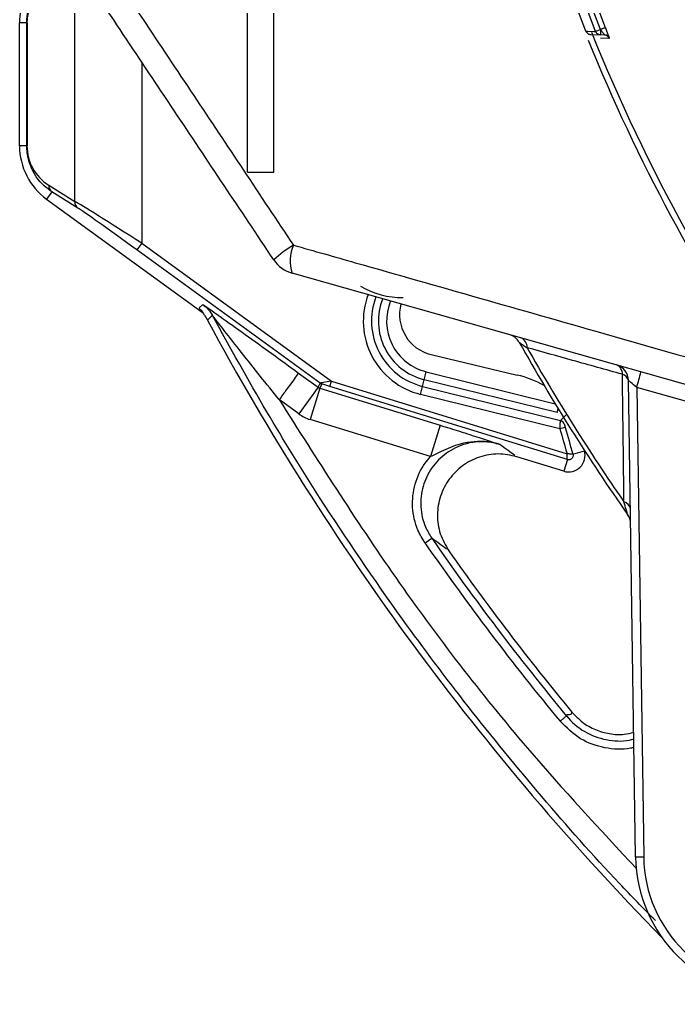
# Model space of a CAD drawing. Extents: x 6 to 134, y 3 to 97.
# Drawn here: x 124.682 to 125.885, y 38.512 to 40.295 of the extents above; entities that cross this region are included whole.
import ezdxf

# ---------------------------------------------------------------- set-up
doc = ezdxf.new("R2010")
doc.units = 0
doc.header["$MEASUREMENT"] = 0
doc.layers.add('OBJECT', color=7, linetype='CONTINUOUS')

msp = doc.modelspace()

# ---------------------------------------------------------------- linework, layer by layer
at = {"layer": 'OBJECT'}
for p, q in [((125.0986, 40.0165), (125.0986, 42.8801)), ((125.1466, 40.0165), (125.1466, 42.8801)), ((125.7335, 40.2733), (125.6678, 40.451)), ((124.7831, 39.9633), (124.7831, 40.4082)), ((125.7423, 40.2769), (125.6971, 40.3963)), ((125.7062, 40.3997), (125.7511, 40.2806)), ((124.6956, 40.2891), (124.6823, 40.2891)), ((124.6823, 40.0646), (124.6823, 40.2891)), ((124.696, 40.2891), (124.6956, 40.2891)), ((124.6956, 40.0646), (124.6956, 40.2891)), ((124.696, 40.2891), (124.696, 40.0646)), ((125.7156, 40.2739), (125.7185, 40.2738)), ((125.7185, 40.2738), (125.7306, 40.2734)), ((125.7245, 40.2676), (125.7425, 40.267)), ((125.7306, 40.2734), (125.7335, 40.2733)), ((125.7498, 40.2667), (125.7425, 40.267)), ((125.7511, 40.2806), (125.7514, 40.28)), ((125.7587, 40.2605), (125.7426, 40.2611)), ((124.9052, 40.2176), (124.9052, 39.887)), ((124.6956, 40.0646), (124.6823, 40.0646)), ((124.696, 40.0646), (124.6956, 40.0646)), ((125.0986, 40.0165), (125.1466, 40.0165)), ((124.7415, 39.9809), (124.7318, 39.9675)), ((124.7356, 39.993), (124.7831, 39.9633)), ((124.7889, 39.9511), (124.7415, 39.9809)), ((124.7318, 39.9675), (125.0159, 39.7611)), ((124.9052, 39.887), (124.8964, 39.8749)), ((125.2309, 39.6318), (124.8964, 39.8749)), ((124.9052, 39.887), (125.2514, 39.6355)), ((126.0503, 39.5865), (125.1798, 39.8324)), ((125.0099, 39.7691), (125.0169, 39.7752)), ((125.0159, 39.7611), (125.016, 39.7612)), ((125.0159, 39.7611), (125.017, 39.76)), ((125.4334, 39.6841), (125.5904, 39.6467)), ((125.1914, 39.6503), (125.2272, 39.6243)), ((125.4209, 39.6382), (125.4245, 39.6527)), ((125.4245, 39.6527), (125.6597, 39.5945)), ((125.2272, 39.6243), (125.1919, 39.5758)), ((125.2301, 39.6229), (125.2125, 39.5656)), ((125.2272, 39.6243), (125.2309, 39.6318)), ((125.2339, 39.6304), (125.2301, 39.6229)), ((125.2301, 39.6229), (125.4497, 39.5552)), ((125.2484, 39.626), (125.2339, 39.6304)), ((125.2484, 39.626), (125.2514, 39.6355)), ((125.682, 39.4924), (125.2484, 39.626)), ((125.2514, 39.6355), (125.6815, 39.503)), ((125.4142, 39.6114), (125.4178, 39.6259)), ((125.4178, 39.6259), (125.4209, 39.6382)), ((125.4178, 39.6259), (125.6696, 39.5636)), ((125.6637, 39.5781), (125.4209, 39.6382)), ((125.8066, 38.7679), (125.7936, 39.6367)), ((126.1148, 39.5375), (125.8086, 39.6241)), ((125.8086, 39.6241), (125.8214, 38.7679)), ((125.6686, 39.5484), (125.4142, 39.6114)), ((125.1919, 39.5758), (125.1562, 39.6018)), ((125.6637, 39.5781), (125.6654, 39.5851)), ((125.6696, 39.5636), (125.6798, 39.5741)), ((125.432, 39.4979), (125.2125, 39.5656)), ((125.4497, 39.5552), (125.432, 39.4979)), ((125.6782, 39.5511), (125.6686, 39.5484)), ((125.6755, 39.4714), (125.5901, 39.4977)), ((125.6921, 39.5024), (125.7132, 39.5085)), ((125.682, 39.4924), (125.6755, 39.4714)), ((125.4223, 39.3406), (125.4346, 39.3491))]:
    msp.add_line(p, q, dxfattribs=at)
at = {"layer": 'OBJECT', "flags": 128}
for points in [[(125.7156, 40.2739), (125.676, 40.3781), (125.6483, 40.4577)], [(125.0344, 39.7552), (125.0328, 39.7538), (125.0263, 39.7481), (125.0251, 39.7471)]]:
    msp.add_lwpolyline(points, dxfattribs=at)
at = {"layer": 'OBJECT'}
for centre, radius, start, end in [((124.8023, 40.2891), 0.12, 135, 180), ((128.8406, 41.5323), 3.36, 202.0262, 215.7677), ((125.6728, 40.457), 0.193, 291.1249, 293.9555), ((125.8108, 40.2719), 0.0685, 176.0349, 184.1069), ((125.7932, 40.1554), 0.1315, 108.5598, 112.7154), ((125.7494, 40.2567), 0.01, 22.1104, 87.9946), ((128.8406, 41.5323), 3.3711, 202.2246, 214.2407), ((124.8023, 40.0646), 0.12, 180, 234), ((124.7501, 39.9925), 0.0145, 178.0076, 233.4286), ((124.7975, 39.9628), 0.0145, 178.0076, 233.4286), ((125.3013, 39.6884), 0.2289, 121.4093, 132.6304), ((125.2444, 39.8554), 0.0685, 155.5678, 199.6286), ((125.1961, 39.8901), 0.06, 213.7418, 254.2242), ((125.3797, 39.9369), 0.1488, 239.6637, 271.1061), ((125.4473, 39.7451), 0.1377, 159.3872, 256.0971), ((125.4473, 39.7451), 0.1227, 158.9337, 256.0971), ((125.4473, 39.7451), 0.1101, 158.1739, 256.0971), ((125.4473, 39.7451), 0.0951, 157.322, 256.0971), ((125.4508, 39.757), 0.075, 165.0646, 256.5975), ((129.4373, 42.1288), 5.014, 208.3607, 224.3967), ((125.5681, 39.6915), 0.03, 29.3582, 74.2242), ((125.5898, 39.6972), 0.0188, 358.105, 66.2159), ((128.8406, 41.5323), 3.7247, 209.3582, 215.0668), ((128.8406, 41.5323), 3.717, 209.5959, 214.7178), ((125.7636, 39.6363), 0.03, 0.8575, 74.2242), ((125.7643, 39.6485), 0.0183, 358.433, 66.0088), ((125.5441, 39.4521), 0.2, 61.436, 76.5975), ((125.7793, 39.6338), 0.0145, 11.5784, 77.2369), ((124.9844, 39.8645), 0.8586, 343.7362, 345.708), ((125.2368, 39.6399), 0.01, 234.0029, 252.8681), ((125.6672, 39.5539), 0.01, 15.4647, 76.0862), ((129.2525, 40.5451), 3.7099, 195.5415, 196.3238), ((129.2525, 40.5451), 3.7199, 195.5415, 196.2692), ((125.6844, 39.5001), 0.03, 252.871, 16.3238), ((125.7818, 39.4002), 0.0155, 10.6351, 76.6011), ((125.7675, 39.3751), 0.03, 17.9109, 35.0672), ((125.7675, 39.3751), 0.03, 0.8631, 17.9109), ((129.4373, 42.1288), 4.8883, 214.7782, 219.5614), ((129.4373, 42.1288), 4.8733, 214.7782, 219.5615), ((129.4373, 42.1288), 4.861, 215.2092, 219.5727), ((125.8131, 39.0721), 0.3042, 268.7591, 271.549), ((126.0665, 38.7718), 0.26, 180.8575, 269.8575), ((126.0663, 38.7716), 0.245, 180.8575, 269.8575)]:
    msp.add_arc(centre, radius, start, end, dxfattribs=at)
for centre, major_axis, ratio, start_param, end_param in [((124.7808, 40.2891), (0.0849, 0), 0.996752, 2.297502, 3.141593), ((124.7808, 40.0646), (0.0849, 0), 0.996752, 3.141593, 4.150885), ((124.9052, 39.8847), (0.125, -0.0799), 0.013476, 1.579415, 2.936757), ((124.8964, 39.8725), (0.11, -0.0799), 0.01412, 1.581058, 2.9384), ((125.2331, 39.6325), (0.00448, 0.00896), 0.997969, 2.976937, 3.306248), ((125.2516, 39.6354), (0.0207, 0.0035), 0.00922, 1.579789, 3.133132), ((125.8088, 39.6235), (0.0152, -0.0132), 0.013445, 1.595404, 3.153646), ((125.2331, 39.6325), (-0.0313, -0.0626), 0.999843, 6.11853, 6.447841)]:
    msp.add_ellipse(centre, major_axis=major_axis, ratio=ratio, start_param=start_param, end_param=end_param, dxfattribs=at)
for points, knots in [([(124.8132, 40.437), (124.8755, 40.3434), (124.9983, 40.1592), (125.1214, 39.9746), (125.182, 39.8837)], [0, 0, 0, 0, 0.507765, 1, 1, 1, 1]), ([(125.1462, 39.8568), (125.0858, 39.9473), (124.963, 40.1311), (124.8405, 40.3145), (124.7783, 40.4077)], [0, 0, 0, 0, 0.492181, 1, 1, 1, 1]), ([(124.6956, 40.2891), (124.6957, 40.2917), (124.6958, 40.2978), (124.6973, 40.3087), (124.7024, 40.3278), (124.7132, 40.3473), (124.723, 40.3573), (124.7285, 40.363)], [0, 0, 0, 0, 0.046981, 0.113569, 0.227343, 0.564865, 1, 1, 1, 1]), ([(125.7156, 40.2739), (125.7158, 40.2734), (125.7163, 40.2724), (125.7173, 40.271), (125.7185, 40.2699), (125.7198, 40.2689), (125.7213, 40.2682), (125.7229, 40.2678), (125.724, 40.2677), (125.7245, 40.2676)], [0, 0, 0, 0, 0.143842, 0.287685, 0.431527, 0.575369, 0.719212, 0.85775, 1, 1, 1, 1]), ([(125.7335, 40.2733), (125.7336, 40.2733), (125.7337, 40.2734), (125.7346, 40.2738), (125.7362, 40.2744), (125.7388, 40.2755), (125.741, 40.2765), (125.7422, 40.2769), (125.7423, 40.2769)], [0, 0, 0, 0, 0.16575, 0.304544, 0.500522, 0.758969, 0.963228, 1, 1, 1, 1]), ([(125.7425, 40.267), (125.7415, 40.2671), (125.7396, 40.2673), (125.737, 40.2687), (125.7348, 40.2707), (125.734, 40.2724), (125.7335, 40.2733)], [0, 0, 0, 0, 0.250025, 0.500041, 0.750035, 1, 1, 1, 1]), ([(125.7425, 40.2766), (125.7424, 40.2767), (125.7424, 40.2768), (125.7423, 40.2769), (125.7423, 40.2769)], [0, 0, 0, 0, 0.504966, 1, 1, 1, 1]), ([(125.7498, 40.2667), (125.7498, 40.2668), (125.7499, 40.2669), (125.7495, 40.2675), (125.7487, 40.2686), (125.7474, 40.2704), (125.7453, 40.2731), (125.7435, 40.2753), (125.7425, 40.2766)], [0, 0, 0, 0, 0.115861, 0.23562, 0.362962, 0.500964, 0.715681, 1, 1, 1, 1]), ([(125.7514, 40.28), (125.7524, 40.2775), (125.7543, 40.2726), (125.7564, 40.2672), (125.7576, 40.2639), (125.7583, 40.262), (125.7587, 40.2607), (125.7587, 40.2606), (125.7587, 40.2605)], [0, 0, 0, 0, 0.25047, 0.499098, 0.623972, 0.749215, 0.874878, 1, 1, 1, 1]), ([(124.7415, 39.9809), (124.7391, 39.9825), (124.727, 39.9908), (124.7132, 40.0041), (124.7015, 40.0301), (124.6981, 40.0415), (124.6962, 40.0529), (124.6957, 40.0601), (124.6956, 40.0638), (124.6956, 40.0646)], [0, 0, 0, 0, 0.139111, 0.698328, 0.798277, 0.898779, 0.947942, 0.988888, 1, 1, 1, 1]), ([(125.182, 39.8837), (125.2197, 39.873), (125.4082, 39.8194), (125.6985, 39.7367), (125.9519, 39.6645), (126.0538, 39.6355)], [0, 0, 0, 0, 0.130061, 0.650321, 1, 1, 1, 1]), ([(125.0099, 39.7691), (125.0122, 39.7665), (125.015, 39.7632), (125.0204, 39.7551), (125.0229, 39.751), (125.0241, 39.749), (125.0247, 39.7479), (125.025, 39.7474), (125.0251, 39.7471)], [0, 0, 0, 0, 0.741679, 0.928905, 0.97614, 0.98852, 0.994896, 1, 1, 1, 1]), ([(125.0169, 39.7752), (125.0169, 39.7752), (125.0172, 39.7752), (125.0214, 39.7725), (125.0328, 39.7645), (125.0568, 39.7475), (125.1096, 39.7097), (125.1587, 39.6741), (125.1914, 39.6503)], [0, 0, 0, 0, 0.017338, 0.082794, 0.177104, 0.270643, 0.513764, 1, 1, 1, 1]), ([(125.1562, 39.6018), (125.1562, 39.6018), (125.1329, 39.6304), (125.0993, 39.6725), (125.0625, 39.7194), (125.046, 39.7406), (125.0391, 39.7493), (125.0358, 39.7535), (125.0349, 39.7546), (125.0345, 39.7551), (125.0344, 39.7552), (125.0344, 39.7552), (125.0344, 39.7552)], [0, 0, 0, 0, 0.000011, 0.546519, 0.800662, 0.887362, 0.958963, 0.973996, 0.98917, 0.992844, 0.999988, 1, 1, 1, 1]), ([(125.8428, 38.6519), (125.8208, 38.6742), (125.7491, 38.7472), (125.6347, 38.8772), (125.5026, 39.0379), (125.3663, 39.2193), (125.2441, 39.3988), (125.1292, 39.5842), (125.067, 39.6964), (125.0344, 39.7552)], [0, 0, 0, 0, 0.06859, 0.223548, 0.378506, 0.523351, 0.719421, 0.853205, 1, 1, 1, 1]), ([(125.5943, 39.7062), (125.5944, 39.7061), (125.5947, 39.706), (125.5969, 39.7044), (125.6014, 39.7014), (125.6061, 39.6982), (125.6086, 39.6966)], [0, 0, 0, 0, 0.176656, 0.297037, 0.63203, 1, 1, 1, 1]), ([(125.7825, 39.648), (125.7522, 39.6565), (125.6939, 39.6727), (125.6362, 39.6888), (125.6086, 39.6966)], [0, 0, 0, 0, 0.520546, 1, 1, 1, 1]), ([(125.7854, 39.4154), (125.7852, 39.4324), (125.7842, 39.5092), (125.7833, 39.5872), (125.7825, 39.648)], [0, 0, 0, 0, 0.2214701, 1, 1, 1, 1]), ([(125.1562, 39.6018), (125.2254, 39.4926), (125.3648, 39.2728), (125.5844, 38.9872), (125.7412, 38.8187), (125.8087, 38.7461)], [0, 0, 0, 0, 0.359702, 0.724063, 1, 1, 1, 1]), ([(125.4497, 39.5552), (125.4619, 39.5514), (125.4882, 39.5433), (125.5219, 39.5324), (125.5441, 39.5251), (125.5561, 39.5211), (125.5595, 39.52), (125.5595, 39.52)], [0, 0, 0, 0, 0.270722, 0.581739, 0.883498, 0.997568, 1, 1, 1, 1]), ([(125.6686, 39.5484), (125.6687, 39.5503), (125.6689, 39.5542), (125.6692, 39.5592), (125.6695, 39.5625), (125.6695, 39.5635), (125.6696, 39.5636), (125.6696, 39.5636)], [0, 0, 0, 0, 0.245621, 0.499655, 0.741386, 0.955902, 1, 1, 1, 1]), ([(125.6768, 39.5566), (125.6768, 39.5566), (125.6768, 39.5565), (125.6769, 39.5561), (125.6772, 39.5549), (125.6777, 39.5531), (125.678, 39.5518), (125.6782, 39.5511)], [0, 0, 0, 0, 0.041516, 0.244749, 0.481263, 0.741084, 1, 1, 1, 1]), ([(125.5595, 39.52), (125.5507, 39.5221), (125.5295, 39.527), (125.4948, 39.5226), (125.4603, 39.506), (125.4332, 39.4788), (125.4167, 39.4443), (125.4127, 39.4063), (125.4199, 39.3733), (125.4305, 39.3558), (125.4346, 39.3491)], [0, 0, 0, 0, 0.0981685, 0.234603, 0.3708471, 0.5068948, 0.6428265, 0.7787729, 0.9148582, 1, 1, 1, 1]), ([(125.5595, 39.52), (125.5594, 39.5201), (125.5523, 39.5223), (125.5281, 39.5274), (125.4902, 39.5241), (125.4563, 39.5097), (125.4385, 39.501), (125.432, 39.4979)], [0, 0, 0, 0, 0.003239, 0.168763, 0.554528, 0.838034, 1, 1, 1, 1]), ([(125.5595, 39.52), (125.5643, 39.5165), (125.5731, 39.5101), (125.5821, 39.5036), (125.5862, 39.5006)], [0, 0, 0, 0, 0.537135, 1, 1, 1, 1]), ([(125.4223, 39.3406), (125.4176, 39.3482), (125.4056, 39.368), (125.3974, 39.4054), (125.4021, 39.4484), (125.4165, 39.4793), (125.4288, 39.4941), (125.432, 39.4979)], [0, 0, 0, 0, 0.1574407, 0.409109, 0.6605539, 0.9119936, 1, 1, 1, 1]), ([(125.5901, 39.4977), (125.5787, 39.5002), (125.556, 39.505), (125.5211, 39.4986), (125.4899, 39.4826), (125.465, 39.4577), (125.4489, 39.4263), (125.4434, 39.3917), (125.4481, 39.3564), (125.4598, 39.3363), (125.4656, 39.3262)], [0, 0, 0, 0, 0.124869, 0.249778, 0.374722, 0.499691, 0.624679, 0.749678, 0.87468, 1, 1, 1, 1]), ([(125.6921, 39.5024), (125.692, 39.5024), (125.6917, 39.5024), (125.6901, 39.5026), (125.6882, 39.5027), (125.6863, 39.5027), (125.684, 39.5028), (125.6824, 39.5029), (125.6815, 39.503)], [0, 0, 0, 0, 0.192531, 0.421768, 0.551366, 0.690856, 0.840366, 1, 1, 1, 1]), ([(125.682, 39.4924), (125.682, 39.4925), (125.682, 39.4928), (125.6819, 39.4941), (125.6819, 39.4958), (125.6817, 39.4979), (125.6816, 39.5005), (125.6816, 39.5021), (125.6815, 39.503)], [0, 0, 0, 0, 0.235733, 0.360613, 0.490359, 0.702497, 0.84065, 1, 1, 1, 1]), ([(125.6921, 39.5024), (125.6923, 39.5016), (125.6926, 39.5002), (125.6923, 39.4981), (125.6915, 39.4961), (125.6902, 39.4944), (125.6885, 39.493), (125.6865, 39.4922), (125.6842, 39.4919), (125.6827, 39.4922), (125.682, 39.4924)], [0, 0, 0, 0, 0.1253934, 0.2451904, 0.366747, 0.4899833, 0.6149133, 0.7415505, 0.8699083, 1, 1, 1, 1]), ([(125.792, 39.3924), (125.792, 39.3924), (125.792, 39.3924), (125.7918, 39.3931), (125.7911, 39.3956), (125.7889, 39.4031), (125.7868, 39.4106), (125.7854, 39.4154)], [0, 0, 0, 0, 0.039278, 0.111342, 0.233983, 0.512813, 1, 1, 1, 1]), ([(125.4616, 39.3291), (125.4575, 39.3322), (125.4484, 39.3389), (125.4394, 39.3455), (125.4346, 39.3491)], [0, 0, 0, 0, 0.462865, 1, 1, 1, 1]), ([(125.8036, 38.9677), (125.8015, 38.9672), (125.7842, 38.9629), (125.7499, 38.9651), (125.7037, 38.981), (125.6806, 39.0038), (125.6688, 39.0155)], [0, 0, 0, 0, 0.042984, 0.356855, 0.670818, 1, 1, 1, 1]), ([(125.6803, 39.025), (125.6806, 39.026), (125.6811, 39.0278), (125.6842, 39.028), (125.6874, 39.028), (125.6902, 39.0287), (125.6903, 39.0309), (125.6904, 39.0321)], [0, 0, 0, 0, 0.198904, 0.379724, 0.619929, 0.801631, 1, 1, 1, 1]), ([(125.6803, 39.025), (125.6803, 39.025), (125.6897, 39.0137), (125.7121, 38.9946), (125.7526, 38.9798), (125.7843, 38.9782), (125.8006, 38.9823), (125.8033, 38.983)], [0, 0, 0, 0, 0.000017, 0.322591, 0.630262, 0.937838, 1, 1, 1, 1]), ([(125.6904, 39.0321), (125.6966, 39.0256), (125.709, 39.0125), (125.7329, 38.9993), (125.7588, 38.9918), (125.783, 38.9904), (125.7974, 38.9939), (125.8032, 38.9953)], [0, 0, 0, 0, 0.2151089, 0.4300174, 0.6446333, 0.859593, 1, 1, 1, 1])]:
    msp.add_open_spline(points, degree=3, knots=knots, dxfattribs=at)
for points in [[(125.0169, 39.7752), (125.0204, 39.7724), (125.0273, 39.7667), (125.0321, 39.759), (125.0344, 39.7552)], [(125.1914, 39.6503), (125.1908, 39.6495), (125.1896, 39.6479), (125.1815, 39.6366), (125.1699, 39.6207), (125.1607, 39.6081), (125.1562, 39.6018)], [(125.6688, 39.0155), (125.6702, 39.0167), (125.6732, 39.0192), (125.677, 39.0223), (125.6797, 39.0245), (125.6801, 39.0249), (125.6803, 39.025)]]:
    msp.add_open_spline(points, degree=3, dxfattribs=at)

doc.saveas('drawing.dxf')
